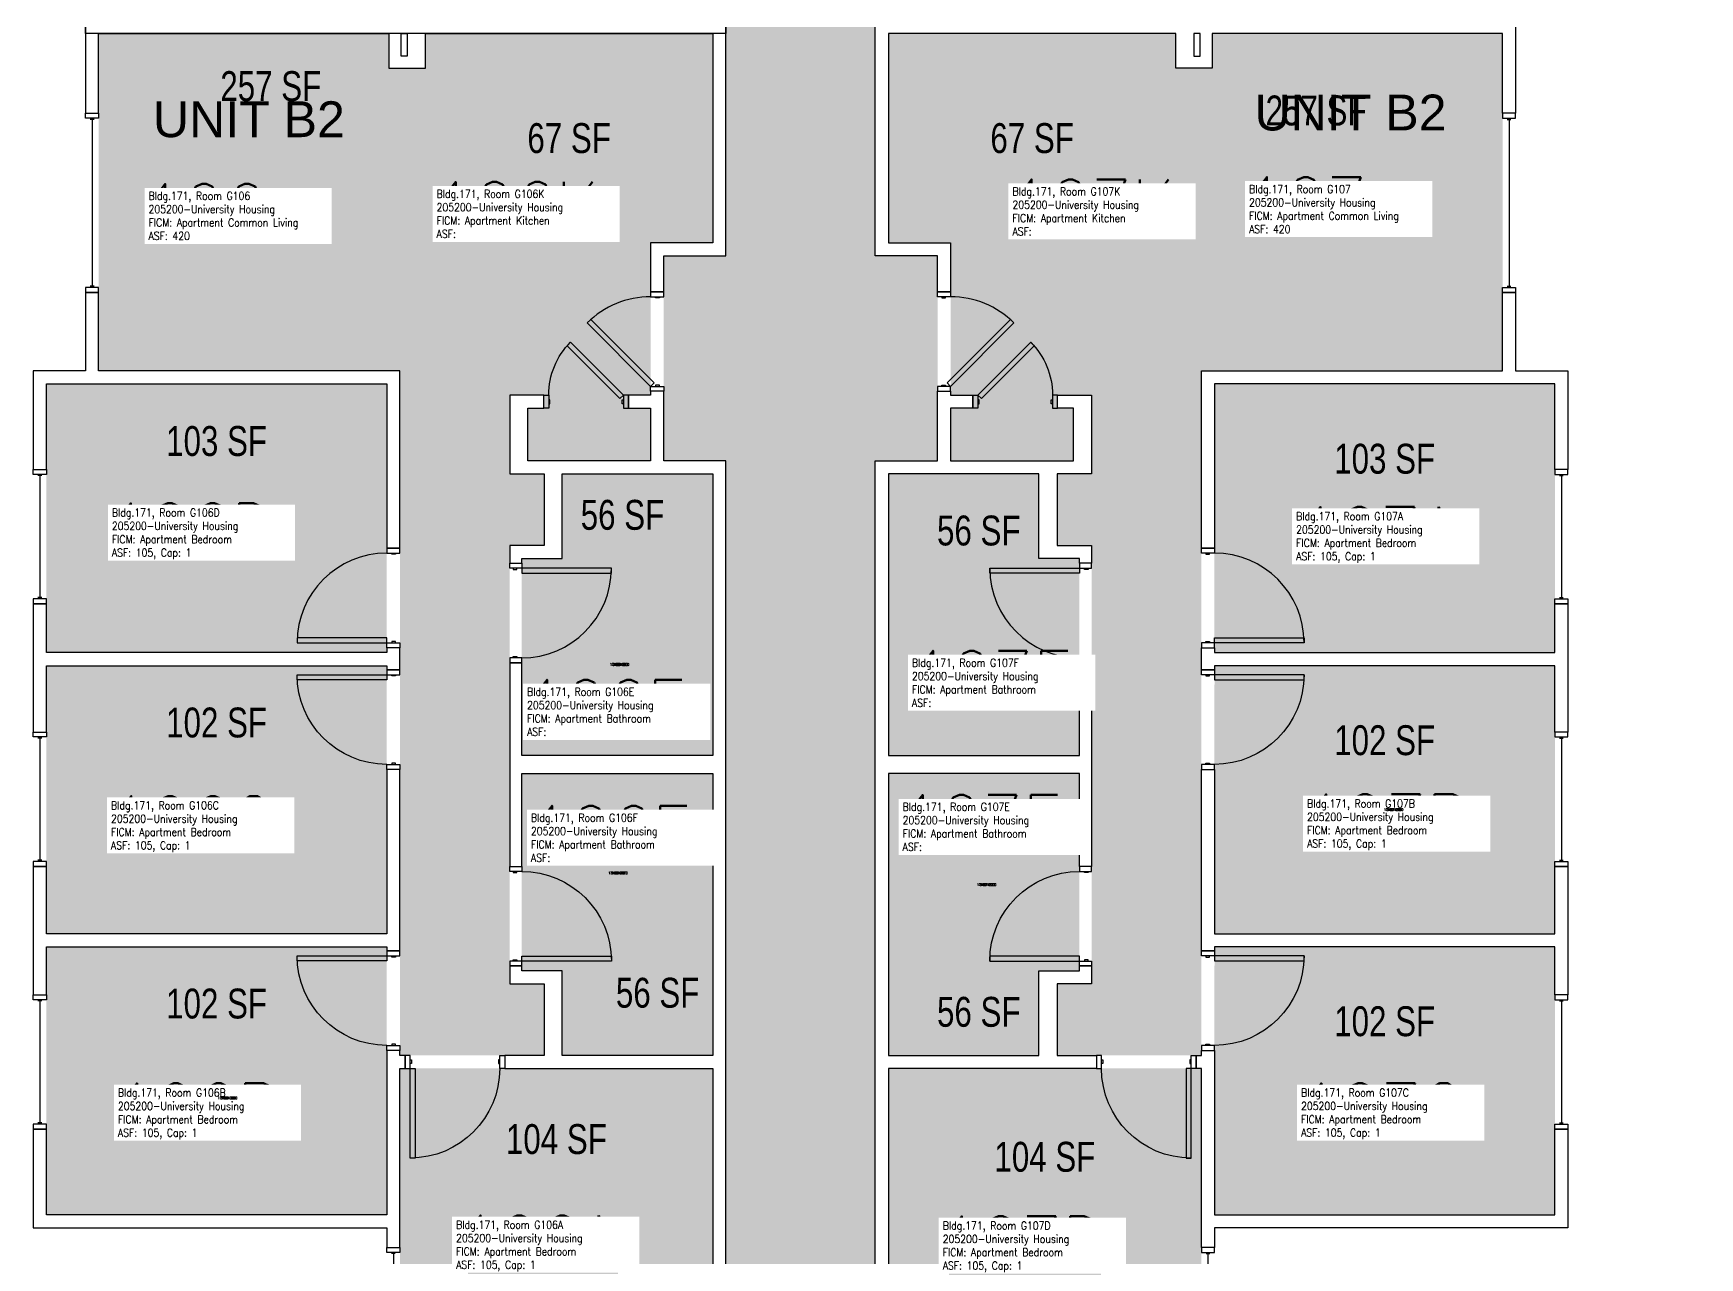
# Model space of a CAD drawing. Header units: inches. Extents: x 1063 to 4030, y -1482 to 1669.
# Drawn here: x 1063 to 1732, y 111 to 602 of the extents above; entities that cross this region are included whole.
import ezdxf
from ezdxf.enums import TextEntityAlignment as Align

# ---------------------------------------------------------------- set-up
doc = ezdxf.new("R2010")
doc.units = ezdxf.units.IN
doc.header["$LTSCALE"] = 192
doc.header["$MEASUREMENT"] = 0
for name, color, linetype in [('A-AREA-IDEN', 1, 'Continuous'), ('A-DOOR', 2, 'Continuous'), ('A-GLAZ', 1, 'Continuous'), ('A-IDEN-RNUM', 7, 'Continuous'), ('A-IDEN-SNUM', 4, 'Continuous'), ('A-IDEN-VNUM', 4, 'Continuous'), ('A-WALL', 5, 'Continuous'), ('AREA-TEXT', 3, 'Continuous'), ('Rooms-Category-Color', 7, 'Continuous'), ('Rooms-College-Color', 7, 'Continuous'), ('Rooms-Department-Color', 7, 'Continuous'), ('Rooms-Division-Color', 7, 'Continuous'), ('Rooms-Information', 7, 'Continuous')]:
    doc.layers.add(name, color=color, linetype=linetype)
doc.styles.add('AREA', font='arial.ttf', dxfattribs={"width": 0.75, "height": 12})
doc.styles.add('ROOMSNUMBER', font='txt.shx', dxfattribs={"height": 0.03})
doc.styles.add('ROOMVNUMBER', font='simplex.shx', dxfattribs={"width": 0.85})
doc.styles.get("Standard").update_dxf_attribs({"font": 'arial.ttf'})

msp = doc.modelspace()

# ---------------------------------------------------------------- hatches: boundary and pattern name
h = msp.add_hatch()
h.set_pattern_fill('ANSI31', color=256, angle=90, style=0)
h.set_pattern_definition([(135, (689.9705, 3.39328), (-0.088388348, -0.088388348), [])])
h.paths.add_polyline_path([(1273.92, 334.86), (1273.92, 393.6), (1283.13, 393.6), (1283.13, 334.86)], flags=9)
h = msp.add_hatch()
h.set_pattern_fill('ANSI31', color=256, style=0)
h.set_pattern_definition([(45, (2052.15721, 3.39328), (0.088388348, -0.088388348), [])])
h.paths.add_polyline_path([(1468.21, 334.86), (1468.21, 393.6), (1459, 393.6), (1459, 334.86)], flags=9)
at = {"layer": 'Rooms-Category-Color', "true_color": 0xadadad}
msp.add_hatch(color=253, dxfattribs=at).paths.add_polyline_path([(1341.06, 62.62), (1341.06, 430.66), (1316.06, 430.66), (1316.06, 512.98), (1341.06, 512.98), (1341.06, 697.02), (1316.06, 697.02), (1316.06, 779.34), (1341.06, 779.34), (1341.06, 1327.13), (1596.9, 1327.13), (1596.9, 1352.13), (1679.22, 1352.13), (1679.22, 1327.13), (1732.24, 1327.13), (1732.24, 1319.63), (1732.24, 1243.02), (1677.06, 1243.13), (1677.06, 1267.13), (1498.04, 1267.13), (1498.04, 1147.37), (1401.06, 1147.37), (1401.06, 1066.49), (1429.69, 1066.49), (1429.69, 1002.74), (1401.06, 1002.74), (1401.06, 512.98), (1426.06, 512.98), (1426.06, 430.66), (1401.06, 430.66), (1401.06, 62.62)])
at = {"layer": 'Rooms-Category-Color', "true_color": 0x728ef3}
for points in [[(1089.06, 602.37), (1089.06, 466.87), (1210.06, 466.87), (1210.06, 191.87), (1268.06, 191.87), (1268.06, 220.62), (1254.19, 220.62), (1254.19, 396.66), (1268.06, 396.66), (1268.06, 425.41), (1254.19, 425.41), (1254.19, 457.11), (1267.81, 457.11), (1267.81, 451.86), (1261.44, 451.86), (1261.44, 430.66), (1310.81, 430.66), (1310.81, 451.86), (1301.81, 451.86), (1301.81, 457.11), (1310.81, 457.11), (1310.81, 518.23), (1220.31, 518.23), (1220.31, 588.37), (1205.69, 588.37), (1205.69, 602.37)], [(1220.31, 602.37), (1335.81, 602.37), (1335.81, 518.23), (1220.31, 518.23)], [(1521.81, 602.37), (1406.31, 602.37), (1406.31, 518.23), (1521.81, 518.23)], [(1653.06, 602.37), (1653.06, 466.87), (1532.06, 466.87), (1532.06, 191.87), (1474.06, 191.87), (1474.06, 220.62), (1487.94, 220.62), (1487.94, 396.66), (1474.06, 396.66), (1474.06, 425.41), (1487.94, 425.41), (1487.94, 457.11), (1474.31, 457.11), (1474.31, 451.86), (1480.69, 451.86), (1480.69, 430.66), (1431.31, 430.66), (1431.31, 451.86), (1440.31, 451.86), (1440.31, 457.11), (1431.31, 457.11), (1431.31, 518.23), (1521.81, 518.23), (1521.81, 588.37), (1536.44, 588.37), (1536.44, 602.37)], [(1068.06, 353.62), (1068.06, 461.62), (1204.81, 461.62), (1204.81, 353.62), (1068.51, 353.64)], [(1674.06, 353.62), (1674.06, 461.62), (1537.31, 461.62), (1537.31, 353.62), (1673.62, 353.64)], [(1335.81, 312.28), (1335.81, 425.41), (1275.31, 425.41), (1275.31, 391.41), (1259.06, 391.41), (1259.06, 312.27)], [(1406.31, 312.28), (1406.31, 425.41), (1466.81, 425.41), (1466.81, 391.41), (1483.06, 391.41), (1483.06, 312.27)], [(1068.06, 240.75), (1068.06, 348.37), (1204.8, 348.39), (1204.81, 240.75), (1068.51, 240.76)], [(1674.06, 240.75), (1674.06, 348.37), (1537.33, 348.39), (1537.31, 240.75), (1673.62, 240.76)], [(1259.06, 225.89), (1259.06, 305.02), (1335.81, 305.02), (1335.81, 191.89), (1275.31, 191.87), (1275.31, 225.87)], [(1483.06, 225.89), (1483.06, 305.02), (1406.31, 305.02), (1406.31, 191.89), (1466.81, 191.87), (1466.81, 225.87)], [(1068.06, 235.5), (1068.06, 127.87), (1204.81, 127.87), (1204.8, 235.51), (1068.51, 235.51)], [(1674.06, 235.5), (1674.06, 127.87), (1537.31, 127.87), (1537.33, 235.51), (1673.62, 235.51)], [(1335.81, 67.89), (1210.06, 67.87), (1210.06, 186.62), (1335.81, 186.62)], [(1406.31, 67.89), (1532.06, 67.87), (1532.06, 186.62), (1406.31, 186.62)]]:
    msp.add_hatch(color=171, dxfattribs=at).paths.add_polyline_path(points)
at = {"layer": 'Rooms-College-Color', "true_color": 0xadadad}
for points in [[(1341.06, 62.62), (1341.06, 430.66), (1316.06, 430.66), (1316.06, 512.98), (1341.06, 512.98), (1341.06, 697.02), (1316.06, 697.02), (1316.06, 779.34), (1341.06, 779.34), (1341.06, 1327.13), (1596.9, 1327.13), (1596.9, 1352.13), (1679.22, 1352.13), (1679.22, 1327.13), (1732.24, 1327.13), (1732.24, 1319.63), (1732.24, 1243.02), (1677.06, 1243.13), (1677.06, 1267.13), (1498.04, 1267.13), (1498.04, 1147.37), (1401.06, 1147.37), (1401.06, 1066.49), (1429.69, 1066.49), (1429.69, 1002.74), (1401.06, 1002.74), (1401.06, 512.98), (1426.06, 512.98), (1426.06, 430.66), (1401.06, 430.66), (1401.06, 62.62)], [(1089.06, 602.37), (1089.06, 466.87), (1210.06, 466.87), (1210.06, 191.87), (1268.06, 191.87), (1268.06, 220.62), (1254.19, 220.62), (1254.19, 396.66), (1268.06, 396.66), (1268.06, 425.41), (1254.19, 425.41), (1254.19, 457.11), (1267.81, 457.11), (1267.81, 451.86), (1261.44, 451.86), (1261.44, 430.66), (1310.81, 430.66), (1310.81, 451.86), (1301.81, 451.86), (1301.81, 457.11), (1310.81, 457.11), (1310.81, 518.23), (1220.31, 518.23), (1220.31, 588.37), (1205.69, 588.37), (1205.69, 602.37)], [(1220.31, 602.37), (1335.81, 602.37), (1335.81, 518.23), (1220.31, 518.23)], [(1521.81, 602.37), (1406.31, 602.37), (1406.31, 518.23), (1521.81, 518.23)], [(1653.06, 602.37), (1653.06, 466.87), (1532.06, 466.87), (1532.06, 191.87), (1474.06, 191.87), (1474.06, 220.62), (1487.94, 220.62), (1487.94, 396.66), (1474.06, 396.66), (1474.06, 425.41), (1487.94, 425.41), (1487.94, 457.11), (1474.31, 457.11), (1474.31, 451.86), (1480.69, 451.86), (1480.69, 430.66), (1431.31, 430.66), (1431.31, 451.86), (1440.31, 451.86), (1440.31, 457.11), (1431.31, 457.11), (1431.31, 518.23), (1521.81, 518.23), (1521.81, 588.37), (1536.44, 588.37), (1536.44, 602.37)], [(1068.06, 353.62), (1068.06, 461.62), (1204.81, 461.62), (1204.81, 353.62), (1068.51, 353.64)], [(1674.06, 353.62), (1674.06, 461.62), (1537.31, 461.62), (1537.31, 353.62), (1673.62, 353.64)], [(1335.81, 312.28), (1335.81, 425.41), (1275.31, 425.41), (1275.31, 391.41), (1259.06, 391.41), (1259.06, 312.27)], [(1406.31, 312.28), (1406.31, 425.41), (1466.81, 425.41), (1466.81, 391.41), (1483.06, 391.41), (1483.06, 312.27)], [(1068.06, 240.75), (1068.06, 348.37), (1204.8, 348.39), (1204.81, 240.75), (1068.51, 240.76)], [(1674.06, 240.75), (1674.06, 348.37), (1537.33, 348.39), (1537.31, 240.75), (1673.62, 240.76)], [(1259.06, 225.89), (1259.06, 305.02), (1335.81, 305.02), (1335.81, 191.89), (1275.31, 191.87), (1275.31, 225.87)], [(1483.06, 225.89), (1483.06, 305.02), (1406.31, 305.02), (1406.31, 191.89), (1466.81, 191.87), (1466.81, 225.87)], [(1068.06, 235.5), (1068.06, 127.87), (1204.81, 127.87), (1204.8, 235.51), (1068.51, 235.51)], [(1674.06, 235.5), (1674.06, 127.87), (1537.31, 127.87), (1537.33, 235.51), (1673.62, 235.51)], [(1335.81, 67.89), (1210.06, 67.87), (1210.06, 186.62), (1335.81, 186.62)], [(1406.31, 67.89), (1532.06, 67.87), (1532.06, 186.62), (1406.31, 186.62)]]:
    msp.add_hatch(color=253, dxfattribs=at).paths.add_polyline_path(points)
at = {"layer": 'Rooms-Department-Color', "true_color": 0xacacac}
msp.add_hatch(color=253, dxfattribs=at).paths.add_polyline_path([(1341.06, 62.62), (1341.06, 430.66), (1316.06, 430.66), (1316.06, 512.98), (1341.06, 512.98), (1341.06, 697.02), (1316.06, 697.02), (1316.06, 779.34), (1341.06, 779.34), (1341.06, 1327.13), (1596.9, 1327.13), (1596.9, 1352.13), (1679.22, 1352.13), (1679.22, 1327.13), (1732.24, 1327.13), (1732.24, 1319.63), (1732.24, 1243.02), (1677.06, 1243.13), (1677.06, 1267.13), (1498.04, 1267.13), (1498.04, 1147.37), (1401.06, 1147.37), (1401.06, 1066.49), (1429.69, 1066.49), (1429.69, 1002.74), (1401.06, 1002.74), (1401.06, 512.98), (1426.06, 512.98), (1426.06, 430.66), (1401.06, 430.66), (1401.06, 62.62)])
at = {"layer": 'Rooms-Department-Color', "true_color": 0x604aed}
for points in [[(1089.06, 602.37), (1089.06, 466.87), (1210.06, 466.87), (1210.06, 191.87), (1268.06, 191.87), (1268.06, 220.62), (1254.19, 220.62), (1254.19, 396.66), (1268.06, 396.66), (1268.06, 425.41), (1254.19, 425.41), (1254.19, 457.11), (1267.81, 457.11), (1267.81, 451.86), (1261.44, 451.86), (1261.44, 430.66), (1310.81, 430.66), (1310.81, 451.86), (1301.81, 451.86), (1301.81, 457.11), (1310.81, 457.11), (1310.81, 518.23), (1220.31, 518.23), (1220.31, 588.37), (1205.69, 588.37), (1205.69, 602.37)], [(1220.31, 602.37), (1335.81, 602.37), (1335.81, 518.23), (1220.31, 518.23)], [(1521.81, 602.37), (1406.31, 602.37), (1406.31, 518.23), (1521.81, 518.23)], [(1653.06, 602.37), (1653.06, 466.87), (1532.06, 466.87), (1532.06, 191.87), (1474.06, 191.87), (1474.06, 220.62), (1487.94, 220.62), (1487.94, 396.66), (1474.06, 396.66), (1474.06, 425.41), (1487.94, 425.41), (1487.94, 457.11), (1474.31, 457.11), (1474.31, 451.86), (1480.69, 451.86), (1480.69, 430.66), (1431.31, 430.66), (1431.31, 451.86), (1440.31, 451.86), (1440.31, 457.11), (1431.31, 457.11), (1431.31, 518.23), (1521.81, 518.23), (1521.81, 588.37), (1536.44, 588.37), (1536.44, 602.37)], [(1068.06, 353.62), (1068.06, 461.62), (1204.81, 461.62), (1204.81, 353.62), (1068.51, 353.64)], [(1674.06, 353.62), (1674.06, 461.62), (1537.31, 461.62), (1537.31, 353.62), (1673.62, 353.64)], [(1335.81, 312.28), (1335.81, 425.41), (1275.31, 425.41), (1275.31, 391.41), (1259.06, 391.41), (1259.06, 312.27)], [(1406.31, 312.28), (1406.31, 425.41), (1466.81, 425.41), (1466.81, 391.41), (1483.06, 391.41), (1483.06, 312.27)], [(1068.06, 240.75), (1068.06, 348.37), (1204.8, 348.39), (1204.81, 240.75), (1068.51, 240.76)], [(1674.06, 240.75), (1674.06, 348.37), (1537.33, 348.39), (1537.31, 240.75), (1673.62, 240.76)], [(1259.06, 225.89), (1259.06, 305.02), (1335.81, 305.02), (1335.81, 191.89), (1275.31, 191.87), (1275.31, 225.87)], [(1483.06, 225.89), (1483.06, 305.02), (1406.31, 305.02), (1406.31, 191.89), (1466.81, 191.87), (1466.81, 225.87)], [(1068.06, 235.5), (1068.06, 127.87), (1204.81, 127.87), (1204.8, 235.51), (1068.51, 235.51)], [(1674.06, 235.5), (1674.06, 127.87), (1537.31, 127.87), (1537.33, 235.51), (1673.62, 235.51)], [(1335.81, 67.89), (1210.06, 67.87), (1210.06, 186.62), (1335.81, 186.62)], [(1406.31, 67.89), (1532.06, 67.87), (1532.06, 186.62), (1406.31, 186.62)]]:
    msp.add_hatch(color=173, dxfattribs=at).paths.add_polyline_path(points)
at = {"layer": 'Rooms-Division-Color', "true_color": 0xadadad}
msp.add_hatch(color=253, dxfattribs=at).paths.add_polyline_path([(1341.06, 62.62), (1341.06, 430.66), (1316.06, 430.66), (1316.06, 512.98), (1341.06, 512.98), (1341.06, 697.02), (1316.06, 697.02), (1316.06, 779.34), (1341.06, 779.34), (1341.06, 1327.13), (1596.9, 1327.13), (1596.9, 1352.13), (1679.22, 1352.13), (1679.22, 1327.13), (1732.24, 1327.13), (1732.24, 1319.63), (1732.24, 1243.02), (1677.06, 1243.13), (1677.06, 1267.13), (1498.04, 1267.13), (1498.04, 1147.37), (1401.06, 1147.37), (1401.06, 1066.49), (1429.69, 1066.49), (1429.69, 1002.74), (1401.06, 1002.74), (1401.06, 512.98), (1426.06, 512.98), (1426.06, 430.66), (1401.06, 430.66), (1401.06, 62.62)])
at = {"layer": 'Rooms-Division-Color', "true_color": 0x604aed}
for points in [[(1089.06, 602.37), (1089.06, 466.87), (1210.06, 466.87), (1210.06, 191.87), (1268.06, 191.87), (1268.06, 220.62), (1254.19, 220.62), (1254.19, 396.66), (1268.06, 396.66), (1268.06, 425.41), (1254.19, 425.41), (1254.19, 457.11), (1267.81, 457.11), (1267.81, 451.86), (1261.44, 451.86), (1261.44, 430.66), (1310.81, 430.66), (1310.81, 451.86), (1301.81, 451.86), (1301.81, 457.11), (1310.81, 457.11), (1310.81, 518.23), (1220.31, 518.23), (1220.31, 588.37), (1205.69, 588.37), (1205.69, 602.37)], [(1220.31, 602.37), (1335.81, 602.37), (1335.81, 518.23), (1220.31, 518.23)], [(1521.81, 602.37), (1406.31, 602.37), (1406.31, 518.23), (1521.81, 518.23)], [(1653.06, 602.37), (1653.06, 466.87), (1532.06, 466.87), (1532.06, 191.87), (1474.06, 191.87), (1474.06, 220.62), (1487.94, 220.62), (1487.94, 396.66), (1474.06, 396.66), (1474.06, 425.41), (1487.94, 425.41), (1487.94, 457.11), (1474.31, 457.11), (1474.31, 451.86), (1480.69, 451.86), (1480.69, 430.66), (1431.31, 430.66), (1431.31, 451.86), (1440.31, 451.86), (1440.31, 457.11), (1431.31, 457.11), (1431.31, 518.23), (1521.81, 518.23), (1521.81, 588.37), (1536.44, 588.37), (1536.44, 602.37)], [(1068.06, 353.62), (1068.06, 461.62), (1204.81, 461.62), (1204.81, 353.62), (1068.51, 353.64)], [(1674.06, 353.62), (1674.06, 461.62), (1537.31, 461.62), (1537.31, 353.62), (1673.62, 353.64)], [(1335.81, 312.28), (1335.81, 425.41), (1275.31, 425.41), (1275.31, 391.41), (1259.06, 391.41), (1259.06, 312.27)], [(1406.31, 312.28), (1406.31, 425.41), (1466.81, 425.41), (1466.81, 391.41), (1483.06, 391.41), (1483.06, 312.27)], [(1068.06, 240.75), (1068.06, 348.37), (1204.8, 348.39), (1204.81, 240.75), (1068.51, 240.76)], [(1674.06, 240.75), (1674.06, 348.37), (1537.33, 348.39), (1537.31, 240.75), (1673.62, 240.76)], [(1259.06, 225.89), (1259.06, 305.02), (1335.81, 305.02), (1335.81, 191.89), (1275.31, 191.87), (1275.31, 225.87)], [(1483.06, 225.89), (1483.06, 305.02), (1406.31, 305.02), (1406.31, 191.89), (1466.81, 191.87), (1466.81, 225.87)], [(1068.06, 235.5), (1068.06, 127.87), (1204.81, 127.87), (1204.8, 235.51), (1068.51, 235.51)], [(1674.06, 235.5), (1674.06, 127.87), (1537.31, 127.87), (1537.33, 235.51), (1673.62, 235.51)], [(1335.81, 67.89), (1210.06, 67.87), (1210.06, 186.62), (1335.81, 186.62)], [(1406.31, 67.89), (1532.06, 67.87), (1532.06, 186.62), (1406.31, 186.62)]]:
    msp.add_hatch(color=173, dxfattribs=at).paths.add_polyline_path(points)

# ---------------------------------------------------------------- linework, layer by layer
at = {"layer": 'A-DOOR'}
for points in [[(1316.06, 496.59), (1316.06, 498.59), (1310.81, 498.59), (1310.81, 496.59)], [(1314.31, 496.59), (1314.31, 496.09), (1312.81, 496.09), (1312.81, 496.59)], [(1426.06, 496.59), (1426.06, 498.59), (1431.31, 498.59), (1431.31, 496.59)], [(1427.81, 496.59), (1427.81, 496.09), (1429.31, 496.09), (1429.31, 496.59)], [(1310.81, 460.59), (1312.23, 462.01), (1286.77, 487.46), (1285.36, 486.05)], [(1431.31, 460.59), (1429.9, 462.01), (1455.36, 487.46), (1456.77, 486.05)], [(1299.86, 457.11), (1298.45, 455.69), (1277.24, 476.91), (1278.65, 478.32)], [(1442.26, 457.11), (1443.68, 455.69), (1464.89, 476.91), (1463.48, 478.32)], [(1269.86, 451.86), (1267.86, 451.86), (1267.86, 457.11), (1269.86, 457.11)], [(1299.86, 451.86), (1301.86, 451.86), (1301.86, 457.11), (1299.86, 457.11)], [(1316.06, 460.59), (1316.06, 458.59), (1310.81, 458.59), (1310.81, 460.59)], [(1314.31, 460.59), (1314.31, 461.09), (1312.81, 461.09), (1312.81, 460.59)], [(1426.06, 460.59), (1426.06, 458.59), (1431.31, 458.59), (1431.31, 460.59)], [(1427.81, 460.59), (1427.81, 461.09), (1429.31, 461.09), (1429.31, 460.59)], [(1442.26, 451.86), (1440.26, 451.86), (1440.26, 457.11), (1442.26, 457.11)], [(1472.26, 451.86), (1474.26, 451.86), (1474.26, 457.11), (1472.26, 457.11)], [(1269.86, 453.61), (1270.36, 453.61), (1270.36, 455.11), (1269.86, 455.11)], [(1299.86, 453.61), (1299.36, 453.61), (1299.36, 455.11), (1299.86, 455.11)], [(1442.26, 453.61), (1442.76, 453.61), (1442.76, 455.11), (1442.26, 455.11)], [(1472.26, 453.61), (1471.76, 453.61), (1471.76, 455.11), (1472.26, 455.11)], [(1210.06, 393.62), (1210.06, 395.62), (1204.81, 395.62), (1204.81, 393.62)], [(1532.06, 393.62), (1532.06, 395.62), (1537.31, 395.62), (1537.31, 393.62)], [(1208.31, 393.62), (1208.31, 393.12), (1206.81, 393.12), (1206.81, 393.62)], [(1254.19, 387.52), (1254.19, 389.52), (1259.06, 389.52), (1259.06, 387.52)], [(1487.94, 387.52), (1487.94, 389.52), (1483.06, 389.52), (1483.06, 387.52)], [(1533.81, 393.62), (1533.81, 393.12), (1535.31, 393.12), (1535.31, 393.62)], [(1255.56, 387.52), (1255.56, 387.02), (1257.06, 387.02), (1257.06, 387.52)], [(1259.06, 387.52), (1259.06, 385.52), (1295.06, 385.52), (1295.06, 387.52)], [(1483.06, 387.52), (1483.06, 385.52), (1447.06, 385.52), (1447.06, 387.52)], [(1486.56, 387.52), (1486.56, 387.02), (1485.06, 387.02), (1485.06, 387.52)], [(1204.81, 357.62), (1204.81, 359.62), (1168.81, 359.62), (1168.81, 357.62)], [(1210.06, 357.62), (1210.06, 355.62), (1204.81, 355.62), (1204.81, 357.62)], [(1208.31, 357.62), (1208.31, 358.12), (1206.81, 358.12), (1206.81, 357.62)], [(1532.06, 357.62), (1532.06, 355.62), (1537.31, 355.62), (1537.31, 357.62)], [(1533.81, 357.62), (1533.81, 358.12), (1535.31, 358.12), (1535.31, 357.62)], [(1537.31, 357.62), (1537.31, 359.62), (1573.31, 359.62), (1573.31, 357.62)], [(1254.19, 351.52), (1254.19, 349.52), (1259.06, 349.52), (1259.06, 351.52)], [(1255.56, 351.52), (1255.56, 352.02), (1257.06, 352.02), (1257.06, 351.52)], [(1487.94, 351.52), (1487.94, 349.52), (1483.06, 349.52), (1483.06, 351.52)], [(1486.56, 351.52), (1486.56, 352.02), (1485.06, 352.02), (1485.06, 351.52)], [(1204.81, 344.75), (1204.81, 342.75), (1168.81, 342.75), (1168.81, 344.75)], [(1210.06, 344.75), (1210.06, 346.75), (1204.81, 346.75), (1204.81, 344.75)], [(1208.31, 344.75), (1208.31, 344.25), (1206.81, 344.25), (1206.81, 344.75)], [(1532.06, 344.75), (1532.06, 346.75), (1537.31, 346.75), (1537.31, 344.75)], [(1533.81, 344.75), (1533.81, 344.25), (1535.31, 344.25), (1535.31, 344.75)], [(1537.31, 344.75), (1537.31, 342.75), (1573.31, 342.75), (1573.31, 344.75)], [(1210.06, 308.75), (1210.06, 306.75), (1204.81, 306.75), (1204.81, 308.75)], [(1208.31, 308.75), (1208.31, 309.25), (1206.81, 309.25), (1206.81, 308.75)], [(1532.06, 308.75), (1532.06, 306.75), (1537.31, 306.75), (1537.31, 308.75)], [(1533.81, 308.75), (1533.81, 309.25), (1535.31, 309.25), (1535.31, 308.75)], [(1254.19, 265.77), (1254.19, 267.77), (1259.06, 267.77), (1259.06, 265.77)], [(1255.56, 265.77), (1255.56, 265.27), (1257.06, 265.27), (1257.06, 265.77)], [(1487.94, 265.77), (1487.94, 267.77), (1483.06, 267.77), (1483.06, 265.77)], [(1486.56, 265.77), (1486.56, 265.27), (1485.06, 265.27), (1485.06, 265.77)], [(1204.81, 231.87), (1204.81, 229.87), (1168.81, 229.87), (1168.81, 231.87)], [(1210.06, 231.87), (1210.06, 233.87), (1204.81, 233.87), (1204.81, 231.87)], [(1208.31, 231.87), (1208.31, 231.37), (1206.81, 231.37), (1206.81, 231.87)], [(1254.19, 229.77), (1254.19, 227.77), (1259.06, 227.77), (1259.06, 229.77)], [(1255.56, 229.77), (1255.56, 230.27), (1257.06, 230.27), (1257.06, 229.77)], [(1259.06, 229.77), (1259.06, 231.77), (1295.06, 231.77), (1295.06, 229.77)], [(1483.06, 229.77), (1483.06, 231.77), (1447.06, 231.77), (1447.06, 229.77)], [(1487.94, 229.77), (1487.94, 227.77), (1483.06, 227.77), (1483.06, 229.77)], [(1486.56, 229.77), (1486.56, 230.27), (1485.06, 230.27), (1485.06, 229.77)], [(1532.06, 231.87), (1532.06, 233.87), (1537.31, 233.87), (1537.31, 231.87)], [(1533.81, 231.87), (1533.81, 231.37), (1535.31, 231.37), (1535.31, 231.87)], [(1537.31, 231.87), (1537.31, 229.87), (1573.31, 229.87), (1573.31, 231.87)], [(1210.06, 195.87), (1210.06, 193.87), (1204.81, 193.87), (1204.81, 195.87)], [(1208.31, 195.87), (1208.31, 196.37), (1206.81, 196.37), (1206.81, 195.87)], [(1532.06, 195.87), (1532.06, 193.87), (1537.31, 193.87), (1537.31, 195.87)], [(1533.81, 195.87), (1533.81, 196.37), (1535.31, 196.37), (1535.31, 195.87)], [(1214.19, 191.87), (1212.19, 191.87), (1212.19, 186.62), (1214.19, 186.62)], [(1214.19, 190.12), (1214.69, 190.12), (1214.69, 188.62), (1214.19, 188.62)], [(1250.19, 190.12), (1249.69, 190.12), (1249.69, 188.62), (1250.19, 188.62)], [(1250.19, 191.87), (1252.19, 191.87), (1252.19, 186.62), (1250.19, 186.62)], [(1491.94, 191.87), (1489.94, 191.87), (1489.94, 186.62), (1491.94, 186.62)], [(1491.94, 190.12), (1492.44, 190.12), (1492.44, 188.62), (1491.94, 188.62)], [(1527.94, 190.12), (1527.44, 190.12), (1527.44, 188.62), (1527.94, 188.62)], [(1527.94, 191.87), (1529.94, 191.87), (1529.94, 186.62), (1527.94, 186.62)], [(1214.19, 186.62), (1216.19, 186.62), (1216.19, 150.62), (1214.19, 150.62)], [(1527.94, 186.62), (1525.94, 186.62), (1525.94, 150.62), (1527.94, 150.62)]]:
    msp.add_lwpolyline(points, close=True, dxfattribs=at)
for centre, start, end in [((1310.81, 460.59), 90, 135), ((1431.31, 460.59), 45, 90), ((1204.81, 357.62), 90, 180), ((1537.31, 357.62), 0, 90), ((1259.06, 387.52), 270, 0), ((1483.06, 387.52), 180, 270)]:
    msp.add_arc(centre, 36, start, end, dxfattribs=at)
at = {"layer": 'A-DOOR', "extrusion": (0, 0, -1)}
for centre, radius, start, end in [((-1299.86, 457.11), 30, 0, 45), ((-1442.26, 457.11), 30, 135, 180), ((-1204.81, 344.75), 36, 270, 0), ((-1537.31, 344.75), 36, 180, 270), ((-1259.06, 229.77), 36, 90, 180), ((-1483.06, 229.77), 36, 0, 90), ((-1204.81, 231.87), 36, 270, 0), ((-1537.31, 231.87), 36, 180, 270), ((-1214.19, 186.62), 36, 180, 270), ((-1527.94, 186.62), 36, 270, 0)]:
    msp.add_arc(centre, radius, start, end, dxfattribs=at)
at = {"layer": 'A-GLAZ'}
for p, q in [((1087.19, 567.76), (1085.69, 567.76)), ((1086.44, 567.76), (1086.44, 500.76)), ((1654.94, 567.76), (1656.44, 567.76)), ((1655.69, 567.76), (1655.69, 500.76)), ((1087.19, 500.76), (1085.69, 500.76)), ((1654.94, 500.76), (1656.44, 500.76)), ((1066.19, 424.72), (1064.69, 424.72)), ((1065.44, 424.72), (1065.44, 375.72)), ((1675.94, 424.72), (1677.44, 424.72)), ((1676.69, 424.72), (1676.69, 375.72)), ((1066.19, 375.72), (1064.69, 375.72)), ((1675.94, 375.72), (1677.44, 375.72)), ((1066.19, 319.25), (1064.69, 319.25)), ((1065.44, 319.25), (1065.44, 270.25)), ((1675.94, 319.25), (1677.44, 319.25)), ((1676.69, 319.25), (1676.69, 270.25)), ((1066.19, 270.25), (1064.69, 270.25)), ((1675.94, 270.25), (1677.44, 270.25)), ((1066.19, 213.72), (1064.69, 213.72)), ((1065.44, 213.72), (1065.44, 164.72)), ((1675.94, 213.72), (1677.44, 213.72)), ((1676.69, 213.72), (1676.69, 164.72)), ((1066.19, 164.72), (1064.69, 164.72)), ((1675.94, 164.72), (1677.44, 164.72)), ((1208.19, 112.26), (1206.69, 112.26)), ((1207.44, 112.26), (1207.44, 81.26)), ((1533.94, 112.26), (1535.44, 112.26)), ((1534.69, 112.26), (1534.69, 81.26))]:
    msp.add_line(p, q, dxfattribs=at)
for points in [[(1083.81, 568.26), (1083.81, 570.26), (1089.06, 570.26), (1089.06, 568.26)], [(1658.31, 568.26), (1658.31, 570.26), (1653.06, 570.26), (1653.06, 568.26)], [(1083.81, 500.26), (1083.81, 498.26), (1089.06, 498.26), (1089.06, 500.26)], [(1658.31, 500.26), (1658.31, 498.26), (1653.06, 498.26), (1653.06, 500.26)], [(1062.81, 425.22), (1062.81, 427.22), (1068.06, 427.22), (1068.06, 425.22)], [(1679.31, 425.22), (1679.31, 427.22), (1674.06, 427.22), (1674.06, 425.22)], [(1062.81, 375.22), (1062.81, 373.22), (1068.06, 373.22), (1068.06, 375.22)], [(1679.31, 375.22), (1679.31, 373.22), (1674.06, 373.22), (1674.06, 375.22)], [(1062.81, 319.75), (1062.81, 321.75), (1068.06, 321.75), (1068.06, 319.75)], [(1679.31, 319.75), (1679.31, 321.75), (1674.06, 321.75), (1674.06, 319.75)], [(1062.81, 269.75), (1062.81, 267.75), (1068.06, 267.75), (1068.06, 269.75)], [(1679.31, 269.75), (1679.31, 267.75), (1674.06, 267.75), (1674.06, 269.75)], [(1062.81, 214.22), (1062.81, 216.22), (1068.06, 216.22), (1068.06, 214.22)], [(1679.31, 214.22), (1679.31, 216.22), (1674.06, 216.22), (1674.06, 214.22)], [(1062.81, 164.22), (1062.81, 162.22), (1068.06, 162.22), (1068.06, 164.22)], [(1679.31, 164.22), (1679.31, 162.22), (1674.06, 162.22), (1674.06, 164.22)], [(1204.81, 112.76), (1204.81, 114.76), (1210.06, 114.76), (1210.06, 112.76)], [(1537.31, 112.76), (1537.31, 114.76), (1532.06, 114.76), (1532.06, 112.76)]]:
    msp.add_lwpolyline(points, close=True, dxfattribs=at)
at = {"layer": 'A-WALL'}
for p, q in [((1341.06, 697.02), (1341.06, 602.37)), ((1083.81, 602.37), (1083.81, 639.75)), ((1083.81, 607.62), (1083.81, 570.26)), ((1341.06, 512.98), (1341.06, 607.62)), ((1401.06, 512.98), (1401.06, 607.62)), ((1658.31, 607.62), (1658.31, 570.26)), ((1341.06, 602.37), (1083.81, 602.37)), ((1089.06, 570.26), (1089.06, 602.37)), ((1089.06, 602.37), (1205.69, 602.37)), ((1205.69, 602.37), (1205.69, 588.37)), ((1210.56, 602.37), (1213.06, 602.37)), ((1210.56, 593.25), (1210.56, 602.37)), ((1213.06, 602.37), (1213.06, 593.25)), ((1220.31, 602.37), (1335.81, 602.37)), ((1220.31, 588.37), (1220.31, 602.37)), ((1335.81, 602.37), (1335.81, 518.23)), ((1406.31, 602.37), (1406.31, 518.23)), ((1521.81, 602.37), (1406.31, 602.37)), ((1521.81, 588.37), (1521.81, 602.37)), ((1531.56, 602.37), (1529.06, 602.37)), ((1529.06, 602.37), (1529.06, 593.25)), ((1531.56, 593.25), (1531.56, 602.37)), ((1653.06, 602.37), (1536.44, 602.37)), ((1536.44, 602.37), (1536.44, 588.37)), ((1653.06, 570.26), (1653.06, 602.37)), ((1213.06, 593.25), (1210.56, 593.25)), ((1529.06, 593.25), (1531.56, 593.25)), ((1205.69, 588.37), (1220.31, 588.37)), ((1536.44, 588.37), (1521.81, 588.37)), ((1083.81, 570.26), (1089.06, 570.26)), ((1658.31, 570.26), (1653.06, 570.26)), ((1310.81, 518.23), (1310.81, 498.59)), ((1335.81, 518.23), (1310.81, 518.23)), ((1406.31, 518.23), (1431.31, 518.23)), ((1431.31, 518.23), (1431.31, 498.59)), ((1316.06, 498.59), (1316.06, 512.98)), ((1316.06, 512.98), (1341.06, 512.98)), ((1426.06, 512.98), (1401.06, 512.98)), ((1426.06, 498.59), (1426.06, 512.98)), ((1083.81, 498.26), (1083.81, 466.87)), ((1089.06, 498.26), (1083.81, 498.26)), ((1089.06, 466.87), (1089.06, 498.26)), ((1310.81, 498.59), (1316.06, 498.59)), ((1431.31, 498.59), (1426.06, 498.59)), ((1653.06, 466.87), (1653.06, 498.26)), ((1653.06, 498.26), (1658.31, 498.26)), ((1658.31, 498.26), (1658.31, 466.87)), ((1062.81, 466.87), (1062.81, 427.22)), ((1083.81, 466.87), (1062.81, 466.87)), ((1210.06, 466.87), (1089.06, 466.87)), ((1210.06, 395.62), (1210.06, 466.87)), ((1532.06, 466.87), (1653.06, 466.87)), ((1532.06, 395.62), (1532.06, 466.87)), ((1658.31, 466.87), (1679.31, 466.87)), ((1679.31, 466.87), (1679.31, 427.22)), ((1068.06, 427.22), (1068.06, 461.62)), ((1068.06, 461.62), (1204.81, 461.62)), ((1204.81, 461.62), (1204.81, 395.62)), ((1254.19, 457.11), (1254.19, 425.41)), ((1267.86, 457.11), (1254.19, 457.11)), ((1267.86, 451.86), (1267.86, 457.11)), ((1310.81, 457.11), (1301.86, 457.11)), ((1301.86, 457.11), (1301.86, 451.86)), ((1310.81, 458.59), (1310.81, 457.11)), ((1316.06, 458.59), (1310.81, 458.59)), ((1316.06, 430.66), (1316.06, 458.59)), ((1426.06, 430.66), (1426.06, 458.59)), ((1426.06, 458.59), (1431.31, 458.59)), ((1431.31, 458.59), (1431.31, 457.11)), ((1431.31, 457.11), (1440.26, 457.11)), ((1440.26, 457.11), (1440.26, 451.86)), ((1474.26, 457.11), (1487.94, 457.11)), ((1474.26, 451.86), (1474.26, 457.11)), ((1487.94, 457.11), (1487.94, 425.41)), ((1674.06, 461.62), (1537.31, 461.62)), ((1537.31, 461.62), (1537.31, 395.62)), ((1674.06, 427.22), (1674.06, 461.62)), ((1261.44, 430.66), (1261.44, 451.86)), ((1261.44, 451.86), (1267.86, 451.86)), ((1301.86, 451.86), (1310.81, 451.86)), ((1310.81, 451.86), (1310.81, 430.66)), ((1440.26, 451.86), (1431.31, 451.86)), ((1431.31, 451.86), (1431.31, 430.66)), ((1480.69, 451.86), (1474.26, 451.86)), ((1480.69, 430.66), (1480.69, 451.86)), ((1310.81, 430.66), (1261.44, 430.66)), ((1341.06, 430.66), (1316.06, 430.66)), ((1341.06, 191.25), (1341.06, 430.66)), ((1401.06, 191.25), (1401.06, 430.66)), ((1401.06, 430.66), (1426.06, 430.66)), ((1431.31, 430.66), (1480.69, 430.66)), ((1062.81, 427.22), (1068.06, 427.22)), ((1254.19, 425.41), (1268.06, 425.41)), ((1268.06, 425.41), (1268.06, 396.66)), ((1275.31, 391.41), (1275.31, 425.41)), ((1275.31, 425.41), (1335.81, 425.41)), ((1335.81, 425.41), (1335.81, 312.27)), ((1406.31, 425.41), (1406.31, 312.27)), ((1466.81, 425.41), (1406.31, 425.41)), ((1466.81, 391.41), (1466.81, 425.41)), ((1474.06, 425.41), (1474.06, 396.66)), ((1487.94, 425.41), (1474.06, 425.41)), ((1679.31, 427.22), (1674.06, 427.22)), ((1204.81, 395.62), (1210.06, 395.62)), ((1254.19, 396.66), (1254.19, 389.52)), ((1268.06, 396.66), (1254.19, 396.66)), ((1474.06, 396.66), (1487.94, 396.66)), ((1487.94, 396.66), (1487.94, 389.52)), ((1537.31, 395.62), (1532.06, 395.62)), ((1254.19, 389.52), (1259.06, 389.52)), ((1259.06, 389.52), (1259.06, 391.41)), ((1259.06, 391.41), (1275.31, 391.41)), ((1483.06, 391.41), (1466.81, 391.41)), ((1483.06, 389.52), (1483.06, 391.41)), ((1487.94, 389.52), (1483.06, 389.52)), ((1062.81, 373.22), (1062.81, 321.75)), ((1068.06, 373.22), (1062.81, 373.22)), ((1068.06, 353.62), (1068.06, 373.22)), ((1674.06, 353.62), (1674.06, 373.22)), ((1674.06, 373.22), (1679.31, 373.22)), ((1679.31, 373.22), (1679.31, 321.75)), ((1204.81, 355.62), (1204.81, 353.62)), ((1210.06, 355.62), (1204.81, 355.62)), ((1210.06, 346.75), (1210.06, 355.62)), ((1532.06, 346.75), (1532.06, 355.62)), ((1532.06, 355.62), (1537.31, 355.62)), ((1537.31, 355.62), (1537.31, 353.62)), ((1204.81, 353.62), (1068.06, 353.62)), ((1068.06, 321.75), (1068.06, 348.37)), ((1068.06, 348.37), (1204.81, 348.37)), ((1204.81, 348.37), (1204.81, 346.75)), ((1254.19, 349.52), (1254.19, 267.77)), ((1259.06, 349.52), (1254.19, 349.52)), ((1259.06, 312.27), (1259.06, 349.52)), ((1483.06, 312.27), (1483.06, 349.52)), ((1483.06, 349.52), (1487.94, 349.52)), ((1487.94, 349.52), (1487.94, 267.77)), ((1537.31, 353.62), (1674.06, 353.62)), ((1674.06, 348.37), (1537.31, 348.37)), ((1537.31, 348.37), (1537.31, 346.75)), ((1674.06, 321.75), (1674.06, 348.37)), ((1204.81, 346.75), (1210.06, 346.75)), ((1537.31, 346.75), (1532.06, 346.75)), ((1062.81, 321.75), (1068.06, 321.75)), ((1679.31, 321.75), (1674.06, 321.75)), ((1335.81, 312.27), (1259.06, 312.27)), ((1406.31, 312.27), (1483.06, 312.27)), ((1204.81, 306.75), (1204.81, 240.75)), ((1210.06, 306.75), (1204.81, 306.75)), ((1210.06, 233.87), (1210.06, 306.75)), ((1259.06, 267.77), (1259.06, 305.02)), ((1259.06, 305.02), (1335.81, 305.02)), ((1335.81, 305.02), (1335.81, 191.87)), ((1483.06, 305.02), (1406.31, 305.02)), ((1406.31, 305.02), (1406.31, 191.87)), ((1483.06, 267.77), (1483.06, 305.02)), ((1532.06, 233.87), (1532.06, 306.75)), ((1532.06, 306.75), (1537.31, 306.75)), ((1537.31, 306.75), (1537.31, 240.75)), ((1068.06, 267.75), (1062.81, 267.75)), ((1062.81, 267.75), (1062.81, 216.22)), ((1068.06, 240.75), (1068.06, 267.75)), ((1254.19, 267.77), (1259.06, 267.77)), ((1487.94, 267.77), (1483.06, 267.77)), ((1674.06, 240.75), (1674.06, 267.75)), ((1674.06, 267.75), (1679.31, 267.75)), ((1679.31, 267.75), (1679.31, 216.22)), ((1204.81, 240.75), (1068.06, 240.75)), ((1068.06, 235.5), (1204.81, 235.5)), ((1068.06, 216.22), (1068.06, 235.5)), ((1204.81, 235.5), (1204.81, 233.87)), ((1537.31, 240.75), (1674.06, 240.75)), ((1674.06, 235.5), (1537.31, 235.5)), ((1537.31, 235.5), (1537.31, 233.87)), ((1674.06, 216.22), (1674.06, 235.5)), ((1204.81, 233.87), (1210.06, 233.87)), ((1254.19, 227.77), (1254.19, 220.62)), ((1259.06, 227.77), (1254.19, 227.77)), ((1259.06, 225.87), (1259.06, 227.77)), ((1483.06, 225.87), (1483.06, 227.77)), ((1483.06, 227.77), (1487.94, 227.77)), ((1487.94, 227.77), (1487.94, 220.62)), ((1537.31, 233.87), (1532.06, 233.87)), ((1275.31, 225.87), (1259.06, 225.87)), ((1275.31, 191.87), (1275.31, 225.87)), ((1466.81, 225.87), (1483.06, 225.87)), ((1466.81, 191.87), (1466.81, 225.87)), ((1062.81, 216.22), (1068.06, 216.22)), ((1254.19, 220.62), (1268.06, 220.62)), ((1268.06, 220.62), (1268.06, 191.87)), ((1487.94, 220.62), (1474.06, 220.62)), ((1474.06, 220.62), (1474.06, 191.87)), ((1679.31, 216.22), (1674.06, 216.22)), ((1204.81, 193.87), (1204.81, 127.87)), ((1210.06, 193.87), (1204.81, 193.87)), ((1210.06, 191.87), (1210.06, 193.87)), ((1212.19, 191.87), (1210.06, 191.87)), ((1212.19, 186.62), (1212.19, 191.87)), ((1254.81, 191.87), (1252.19, 191.87)), ((1252.19, 191.87), (1252.19, 186.62)), ((1268.06, 191.87), (1254.81, 191.87)), ((1335.81, 191.87), (1275.31, 191.87)), ((1341.06, 62.62), (1341.06, 191.25)), ((1401.06, 62.62), (1401.06, 191.25)), ((1406.31, 191.87), (1466.81, 191.87)), ((1474.06, 191.87), (1487.31, 191.87)), ((1487.31, 191.87), (1489.94, 191.87)), ((1489.94, 191.87), (1489.94, 186.62)), ((1529.94, 191.87), (1532.06, 191.87)), ((1529.94, 186.62), (1529.94, 191.87)), ((1532.06, 191.87), (1532.06, 193.87)), ((1532.06, 193.87), (1537.31, 193.87)), ((1537.31, 193.87), (1537.31, 127.87)), ((1210.06, 123.25), (1210.06, 186.62)), ((1210.06, 186.62), (1212.19, 186.62)), ((1252.19, 186.62), (1254.81, 186.62)), ((1254.81, 186.62), (1335.81, 186.62)), ((1335.81, 186.62), (1335.81, 67.87)), ((1406.31, 186.62), (1406.31, 67.87)), ((1487.31, 186.62), (1406.31, 186.62)), ((1489.94, 186.62), (1487.31, 186.62)), ((1532.06, 186.62), (1529.94, 186.62)), ((1532.06, 123.25), (1532.06, 186.62)), ((1062.81, 162.22), (1062.81, 122.62)), ((1068.06, 162.22), (1062.81, 162.22)), ((1068.06, 127.87), (1068.06, 162.22)), ((1674.06, 127.87), (1674.06, 162.22)), ((1674.06, 162.22), (1679.31, 162.22)), ((1679.31, 162.22), (1679.31, 122.62)), ((1204.81, 127.87), (1068.06, 127.87)), ((1537.31, 127.87), (1674.06, 127.87)), ((1062.81, 122.62), (1204.81, 122.62)), ((1204.81, 122.62), (1204.81, 114.76)), ((1210.06, 114.76), (1210.06, 123.25)), ((1532.06, 114.76), (1532.06, 123.25)), ((1679.31, 122.62), (1537.31, 122.62)), ((1537.31, 122.62), (1537.31, 114.76)), ((1204.81, 114.76), (1210.06, 114.76)), ((1537.31, 114.76), (1532.06, 114.76))]:
    msp.add_line(p, q, dxfattribs=at)

# ---------------------------------------------------------------- texts
at = {"layer": 'A-AREA-IDEN'}
for p in [(1591.98, 563.37), (1149.41, 560.67)]:
    msp.add_text('UNIT B2', height=14.4, dxfattribs=at).set_placement(p, align=Align.CENTER)
at = {"layer": 'A-IDEN-RNUM', "style": 'ROOMSNUMBER', "width": 0.85}
for s, p in [('0106-00', (1130.46, 529.32)), ('0106-K0', (1246.34, 530.11)), ('0107-K0', (1482.56, 531.09)), ('0107-00', (1591.7, 532.9)), ('0106-D0', (1136.81, 405.1)), ('0107-A0', (1612.64, 403.76)), ('0106-E0', (1298.32, 348.85)), ('0107-F0', (1448.44, 348.85)), ('0107-B0', (1609.29, 290.59)), ('0106-C0', (1138.15, 286.58)), ('0106-F0', (1297.65, 265.15)), ('0107-E0', (1445.76, 260.46)), ('0106-B0', (1140.83, 174.75)), ('0107-C0', (1613.98, 170.73)), ('0107-D0', (1471.41, 122.72)), ('0106-A0', (1272.76, 118.13))]:
    msp.add_text(s, height=1, dxfattribs=at).set_placement(p, align=Align.MIDDLE_CENTER)
at = {"layer": 'A-IDEN-SNUM', "style": 'ROOMSNUMBER', "width": 0.85}
for s, p in [('1710G10600', (1130.46, 529.32)), ('1710G106K0', (1246.34, 530.11)), ('1710G107K0', (1482.56, 531.09)), ('1710G10700', (1591.7, 532.9)), ('1710G106D0', (1136.81, 405.1)), ('1710G107A0', (1612.64, 403.76)), ('1710G106E0', (1298.32, 348.85)), ('1710G107F0', (1448.44, 348.85)), ('1710G107B0', (1609.29, 290.59)), ('1710G106C0', (1138.15, 286.58)), ('1710G106F0', (1297.65, 265.15)), ('1710G107E0', (1445.76, 260.46)), ('1710G106B0', (1140.83, 174.75)), ('1710G107C0', (1613.98, 170.73)), ('1710G107D0', (1471.41, 122.72)), ('1710G106A0', (1272.76, 118.13))]:
    msp.add_text(s, height=1, dxfattribs=at).set_placement(p, align=Align.MIDDLE_CENTER)
at = {"layer": 'A-IDEN-VNUM', "style": 'ROOMVNUMBER', "width": 0.85}
for s, p in [('106K', (1256.69, 531.46)), ('107K', (1488.05, 532.45)), ('107', (1573.98, 533.37)), ('106', (1131.41, 530.67)), ('106D', (1126.23, 402.37)), ('107A', (1602.91, 400.9)), ('107F', (1447.21, 343.12)), ('106E', (1292.58, 331.46)), ('106C', (1126.36, 284.79)), ('107E', (1443.47, 285.26)), ('107B', (1606.39, 285.52)), ('106F', (1294.14, 280.88)), ('106B', (1128.67, 169.39)), ('107C', (1604.43, 169.4)), ('106A', (1265.45, 116.35)), ('107D', (1460.03, 115.98))]:
    msp.add_text(s, height=22.5, dxfattribs=at).set_placement(p, align=Align.MIDDLE_CENTER)
at = {"layer": 'AREA-TEXT', "style": 'AREA', "width": 0.75}
for s, p in [('257 SF', (1158.21, 581.18)), ('257 SF', (1578.12, 571.39)), ('67 SF', (1278.06, 560.3)), ('67 SF', (1464.06, 560.3)), ('103 SF', (1136.44, 438.63)), ('103 SF', (1605.69, 431.52)), ('56 SF', (1299.49, 408.98)), ('56 SF', (1442.63, 402.68)), ('102 SF', (1136.44, 325.57)), ('102 SF', (1605.69, 318.46)), ('56 SF', (1313.62, 217.03)), ('102 SF', (1136.44, 212.69)), ('56 SF', (1442.63, 209.36)), ('102 SF', (1605.69, 205.58)), ('104 SF', (1272.94, 158.25)), ('104 SF', (1469.19, 151.14))]:
    msp.add_text(s, height=12, dxfattribs=at).set_placement(p, align=Align.MIDDLE_CENTER)

# ---------------------------------------------------------------- next in the draw order: texts
at = {"layer": 'Rooms-Information', "char_height": 3.2143, "width": 72, "attachment_point": 7, "style": 'ROOMVNUMBER', "bg_fill": 3, "box_fill_scale": 1.5, "bg_fill_color": 256, "bg_fill_true_color": 13158600, "bg_fill_transparency": 0}
for s, insert in [('Bldg.171, Room G107^M^J205200-University Housing^M^JFICM: Apartment Common Living^M^JASF: 420', (1551.21, 522.12)), ('Bldg.171, Room G106^M^J205200-University Housing^M^JFICM: Apartment Common Living^M^JASF: 420', (1109.09, 519.42)), ('Bldg.171, Room G106K^M^J205200-University Housing^M^JFICM: Apartment Kitchen^M^JASF: ', (1224.82, 520.21)), ('Bldg.171, Room G107K^M^J205200-University Housing^M^JFICM: Apartment Kitchen^M^JASF: ', (1456.17, 521.2)), ('Bldg.171, Room G106D^M^J205200-University Housing^M^JFICM: Apartment Bedroom^M^JASF: 105, Cap: 1', (1094.36, 391.12)), ('Bldg.171, Room G107A^M^J205200-University Housing^M^JFICM: Apartment Bedroom^M^JASF: 105, Cap: 1', (1570.13, 389.65)), ('Bldg.171, Room G107F^M^J205200-University Housing^M^JFICM: Apartment Bathroom^M^JASF: ', (1415.79, 331.87)), ('Bldg.171, Room G106E^M^J205200-University Housing^M^JFICM: Apartment Bathroom^M^JASF: ', (1261.16, 320.21)), ('Bldg.171, Room G106C^M^J205200-University Housing^M^JFICM: Apartment Bedroom^M^JASF: 105, Cap: 1', (1094.03, 273.54)), ('Bldg.171, Room G107E^M^J205200-University Housing^M^JFICM: Apartment Bathroom^M^JASF: ', (1412.05, 274.01)), ('Bldg.171, Room G107B^M^J205200-University Housing^M^JFICM: Apartment Bedroom^M^JASF: 105, Cap: 1', (1574.51, 274.27)), ('Bldg.171, Room G106F^M^J205200-University Housing^M^JFICM: Apartment Bathroom^M^JASF: ', (1262.72, 269.63)), ('Bldg.171, Room G106B^M^J205200-University Housing^M^JFICM: Apartment Bedroom^M^JASF: 105, Cap: 1', (1096.79, 158.14)), ('Bldg.171, Room G107C^M^J205200-University Housing^M^JFICM: Apartment Bedroom^M^JASF: 105, Cap: 1', (1572.1, 158.15)), ('Bldg.171, Room G106A^M^J205200-University Housing^M^JFICM: Apartment Bedroom^M^JASF: 105, Cap: 1', (1232.66, 105.1)), ('Bldg.171, Room G107D^M^J205200-University Housing^M^JFICM: Apartment Bedroom^M^JASF: 105, Cap: 1', (1428.16, 104.73))]:
    msp.add_mtext(s, dxfattribs=dict(at, insert=insert))

doc.saveas('drawing.dxf')
